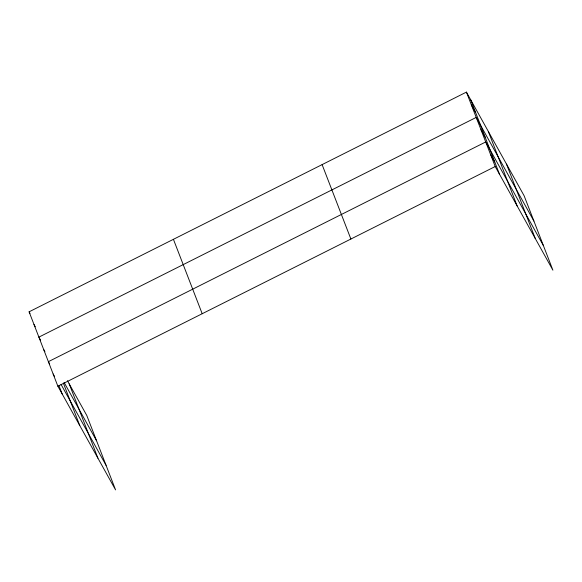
<?xml version="1.0" encoding="UTF-8"?>
<svg xmlns="http://www.w3.org/2000/svg" width="582" height="582" viewBox="0 0 582 582"><rect width="100%" height="100%" fill="white"/><g stroke="black" fill="none" stroke-linecap="round" stroke-linejoin="round"><path stroke-width="0.87" d="M67.439 380.708L86.791 415.475L115.571 489.891L57.873 386.23L29.1 311.821L466.429 92.109L524.127 195.77L552.9 270.179L495.209 166.525L466.429 92.109M57.873 386.23L495.209 166.525M471.325 104.76L475.61 112.464M533.905 221.065L476.214 117.411L38.885 337.123L40.602 340.201M480.965 129.691L485.25 137.388M543.406 245.619L485.708 141.964L48.379 361.677L49.666 363.99M490.459 154.245L494.744 161.949M29.1 311.821L29.958 313.363M33.989 324.472L35.276 326.786M64.253 382.701L96.576 440.778M43.635 349.396L44.916 351.71M61.037 384.418L106.077 465.331M53.129 373.957L54.417 376.263M506.5 164.102L535.273 238.511M488.342 131.481L517.114 205.89M470.714 99.813L499.494 174.222M322.108 164.619L350.888 239.027M173.421 239.318L202.194 313.727M69.171 383.814L97.943 458.223M63.329 383.036L79.785 425.602M59 385.75L62.165 393.934"/></g></svg>
